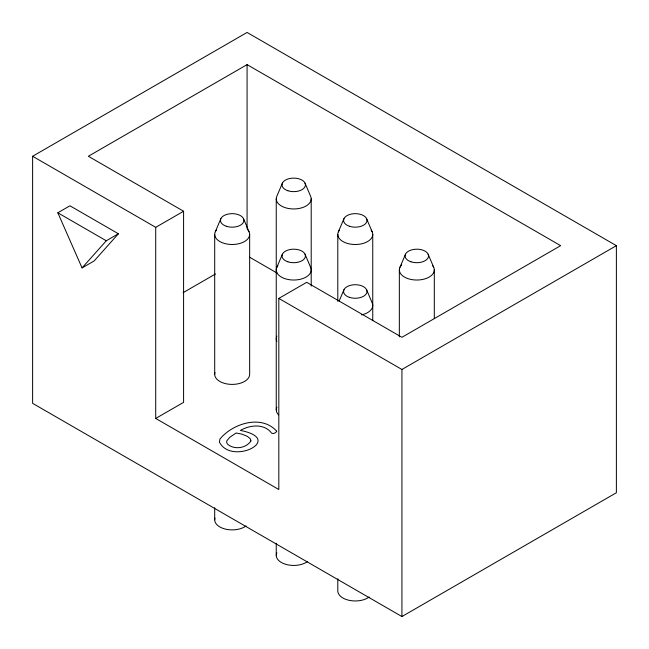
<?xml version="1.0" encoding="UTF-8"?>
<svg xmlns="http://www.w3.org/2000/svg" width="649" height="649" viewBox="0 0 649 649"><rect width="100%" height="100%" fill="white"/><g stroke="black" fill="none" stroke-linecap="round" stroke-linejoin="round"><path stroke-width="0.97" d="M215.29 231.79L220.863 218.664M282.412 183.123L276.847 196.258A17.474 10.092 0 0 0 293.721 208.954A17.474 10.092 0 0 0 310.603 196.258L305.038 183.123M276.847 267.323L282.412 254.197M338.397 231.79L343.962 218.664M339.135 301.112L343.962 289.73M399.946 267.323L405.511 254.197M82.058 267.907L106.29 240.763L118.402 233.77L69.938 205.79L57.826 212.783L82.058 267.907L94.17 260.914L118.402 233.77M32.62 156.263L247.074 32.45L616.38 245.663L616.38 492.737L401.926 616.55L32.62 403.337L32.62 156.263L155.719 227.337L183.586 211.249L183.586 402.356L155.719 418.443L155.719 227.337M155.719 418.443L278.819 489.516L278.819 298.41L306.693 282.315L401.926 337.302L560.647 245.663L247.074 64.624L88.353 156.263L183.586 211.249M183.067 292.699L215.509 273.967M278.819 298.41L401.926 369.476L616.38 245.663M249.703 257.255L276.855 272.929M57.826 212.783L106.29 240.763M428.137 254.197L433.71 267.323M366.588 218.664L372.153 231.79M366.588 289.73L372.153 302.864A17.474 10.092 0 0 1 361.534 314.895M305.038 254.197L310.603 267.323A17.474 10.092 0 0 1 292.196 279.987A17.474 10.092 0 0 1 277.886 265.668M243.489 218.664L249.054 231.79M434.303 269.935L434.303 318.602M401.926 369.476L401.926 616.55M399.346 269.935L399.346 336.847M372.753 234.403L372.753 320.679M337.796 234.403L337.796 301.314M337.796 578.803L337.796 590.882A17.474 10.092 0 0 0 349.657 600.43A17.474 10.092 0 0 0 369.143 597.023M311.204 198.862L311.204 286.16M276.247 198.862L276.247 409.844M276.247 543.27L276.247 555.341M249.654 234.403L249.654 374.303A17.474 10.092 0 0 1 230.646 384.362A17.474 10.092 0 0 1 214.965 372.55M247.074 64.624L247.074 228.44M214.697 234.403L214.697 374.303M214.697 507.737L214.697 519.808M307.594 561.482A17.474 10.092 0 0 1 285.998 564.395A17.474 10.092 0 0 1 276.847 552.729M246.044 525.95A17.474 10.092 0 0 1 225.138 529.04A17.474 10.092 0 0 1 214.965 518.056M432.664 265.668A17.474 10.092 0 0 1 416.066 280.019A17.474 10.092 0 0 1 401.69 264.889M276.847 341.382A17.474 10.092 0 0 1 276.847 336.158M247.31 229.357A17.474 10.092 0 0 1 232.934 244.478A17.474 10.092 0 0 1 216.336 230.135M371.114 230.135A17.474 10.092 0 0 1 355.279 244.495A17.474 10.092 0 0 1 339.435 230.135M278.591 414.889A17.474 10.092 0 0 1 276.847 407.231M276.644 431.171L276.604 431.585C275.046 433.564 271.704 434.7 270.463 431.682C262.569 423.408 249.443 425.217 240.381 430.433C285.487 439.227 231.32 465.974 219.459 442.115L219.914 439.057C232.626 423.57 261.417 414.159 276.644 431.171M250.92 440.931C246.442 448.135 234.849 449.927 228.156 444.67A8.267 4.77 0 0 1 226.972 440.639L229.851 437.223L236.147 432.988L241.955 434.132L247.318 436.339L250.254 438.683L250.92 440.931M349.422 297.339A11.706 6.758 0 0 0 366.985 291.482A11.706 6.758 0 0 0 349.422 285.625A11.706 6.758 0 0 0 349.422 297.339M410.971 261.798A11.706 6.758 0 0 0 428.535 255.949A11.706 6.758 0 0 0 410.971 250.092A11.706 6.758 0 0 0 410.971 261.798M226.323 226.266A11.706 6.758 0 0 0 243.886 220.409A11.706 6.758 0 0 0 226.323 214.559A11.706 6.758 0 0 0 226.323 226.266M287.872 190.733A11.706 6.758 0 0 0 305.436 184.876A11.706 6.758 0 0 0 287.872 179.019A11.706 6.758 0 0 0 287.872 190.733M287.872 261.798A11.706 6.758 0 0 0 305.436 255.949A11.706 6.758 0 0 0 287.872 250.092A11.706 6.758 0 0 0 287.872 261.798M349.422 226.266A11.706 6.758 0 0 0 366.985 220.409A11.706 6.758 0 0 0 349.422 214.559A11.706 6.758 0 0 0 349.422 226.266"/></g></svg>
